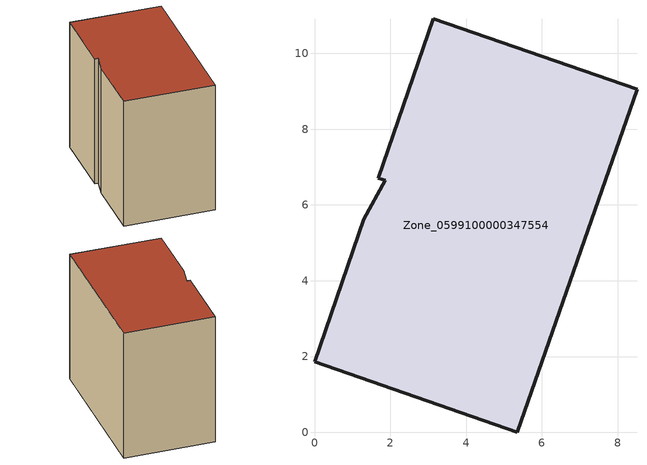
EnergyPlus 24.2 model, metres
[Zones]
Zone_0599100000347554
 floor ground (C_G): 1.87,6.65 1.68,6.71 3.14,10.91 8.51,9.05 5.35,0 0,1.86 1.3,5.62 z0
 wall outside (C_F): 5.35,0 8.51,9.05 3.14,10.91 1.68,6.71 1.87,6.65 1.3,5.62 0,1.86 5.35,0 z0:8.48
 roof outside (C_R): 8.51,9.05 3.14,10.91 1.68,6.71 1.87,6.65 1.3,5.62 0,1.86 5.35,0 z8.48
[BUILDING]
Pand.0599100000347554: North Axis=0; Terrain=City; Loads Convergence Tolerance Value=0.04; Temperature Convergence Tolerance Value=0.4; Solar Distribution=FullExterior; Maximum Number of Warmup Days=25; Minimum Number of Warmup Days=1
[Site:Location]
Rotterdam.The.Hague.AP_ZH_NLD Design_Conditions: Latitude=51.96; Longitude=4.45; Time Zone=1; Elevation=-4.5
[SITE:GROUNDTEMPERATURE:BUILDINGSURFACE]
18, 18, 18, 18, 18, 18, 18, 18, 18, 18, 18, 18
[MATERIAL] Thermal Absorptance=0.9; Solar Absorptance=0.7; Visible Absorptance=0.7
Name | Roughness | Thickness | Conductivity | Density | Specific Heat
G.TC.1992-2005 | MediumSmooth | 0.15 | 0.06 | 540 | 1210
F.TC.1992-2005 | Rough | 0.3 | 0.12 | 1920 | 840
R.TC.1992-2005 | MediumRough | 0.2 | 0.08 | 1500 | 1000
[CONSTRUCTION]
C_G: G.TC.1992-2005
C_F: F.TC.1992-2005
C_R: R.TC.1992-2005
[ZONE]
Zone_0599100000347554: Type=1; Multiplier=1; Ceiling Height=Autocalculate; Volume=Autocalculate; Floor Area=autocalculate; Part of Total Floor Area=Yes
[ZONEINFILTRATION:DESIGNFLOWRATE]
Infil_Zone_0599100000347554: Zone or ZoneList or Space or SpaceList=Zone_0599100000347554; Schedule=AlwaysOn; Design Flow Rate Calculation Method=Flow/Area; Flow Rate per Floor Area=0.0015; Constant Term Coefficient=1; Temperature Term Coefficient=0; Velocity Term Coefficient=0; Velocity Squared Term Coefficient=0
[HVACTEMPLATE:ZONE:IDEALLOADSAIRSYSTEM]
Zone_0599100000347554: Maximum Heating Supply Air Temperature=50; Minimum Cooling Supply Air Temperature=13; Maximum Heating Supply Air Humidity Ratio=0.0156; Minimum Cooling Supply Air Humidity Ratio=0.0077; Heating Limit=NoLimit; Cooling Limit=NoLimit; Dehumidification Control Type=ConstantSensibleHeatRatio; Cooling Sensible Heat Ratio=0.7; Dehumidification Setpoint=60; Humidification Control Type=None; Humidification Setpoint=30; Outdoor Air Method=None; Outdoor Air Flow Rate per Person=0.00944; Outdoor Air Flow Rate per Zone Floor Area=0; Outdoor Air Flow Rate per Zone=0; Demand Controlled Ventilation Type=None; Outdoor Air Economizer Type=NoEconomizer; Heat Recovery Type=None; Sensible Heat Recovery Effectiveness=0.7; Latent Heat Recovery Effectiveness=0.65
[ZONECONTROL:THERMOSTAT]
ThermostatControl_Zone_0599100000347554: Zone or ZoneList=Zone_0599100000347554; Control Type Schedule=DualSetpointControlType; Control 1=Thermostat_Zone_0599100000347554; Temperature Difference Between Cutout And Setpoint=0
[THERMOSTATSETPOINT:DUALSETPOINT]
Thermostat_Zone_0599100000347554: Heating Setpoint Temperature Schedule=HeatingSetpoint_Zone_0599100000347554; Cooling Setpoint Temperature Schedule=CoolingSetpoint_Zone_0599100000347554
[SCHEDULE:COMPACT]
HeatingSetpoint_Zone_0599100000347554: Through: 12/31, For: AllDays, Until: 24:00, 21
CoolingSetpoint_Zone_0599100000347554: Through: 12/31, For: AllDays, Until: 24:00, 24
DualSetpointControlType: Through: 12/31, For: AllDays, Until: 24:00, 4
AlwaysOn: Through: 12/31, For: AllDays, Until: 24:00, 1
